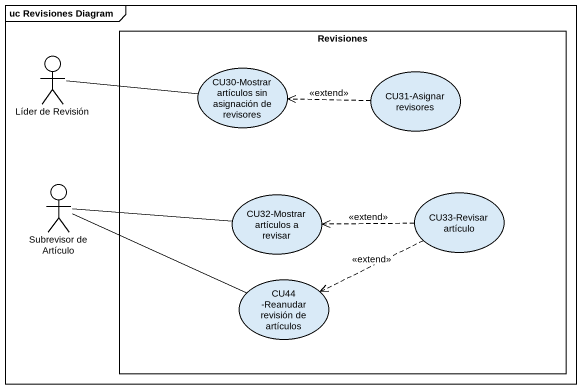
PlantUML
@startuml
mainframe uc Revisiones Diagram
rectangle Revisiones {
  usecase "CU30-Mostrar artículos sin asignación de revisores" as CU30_Mostrar_artículos_sin
  usecase "CU31-Asignar revisores" as CU31_Asignar_revisores
  usecase "CU32-Mostrar artículos a revisar" as CU32_Mostrar_artículos_a
  usecase "CU33-Revisar artículo" as CU33_Revisar_artículo
  usecase "CU44 -Reanudar revisión de artículos" as CU44_Reanudar_revisión_de
}
actor "Líder de Revisión" as Líder_de_Revisión
actor "Subrevisor de Artículo" as Subrevisor_de_Artículo
Líder_de_Revisión -right- CU30_Mostrar_artículos_sin
CU31_Asignar_revisores .left.> CU30_Mostrar_artículos_sin : <<extend>>
Subrevisor_de_Artículo -right- CU32_Mostrar_artículos_a
Subrevisor_de_Artículo -right- CU44_Reanudar_revisión_de
CU33_Revisar_artículo .left.> CU32_Mostrar_artículos_a : <<extend>>
CU33_Revisar_artículo .left.> CU44_Reanudar_revisión_de : <<extend>>
@enduml
